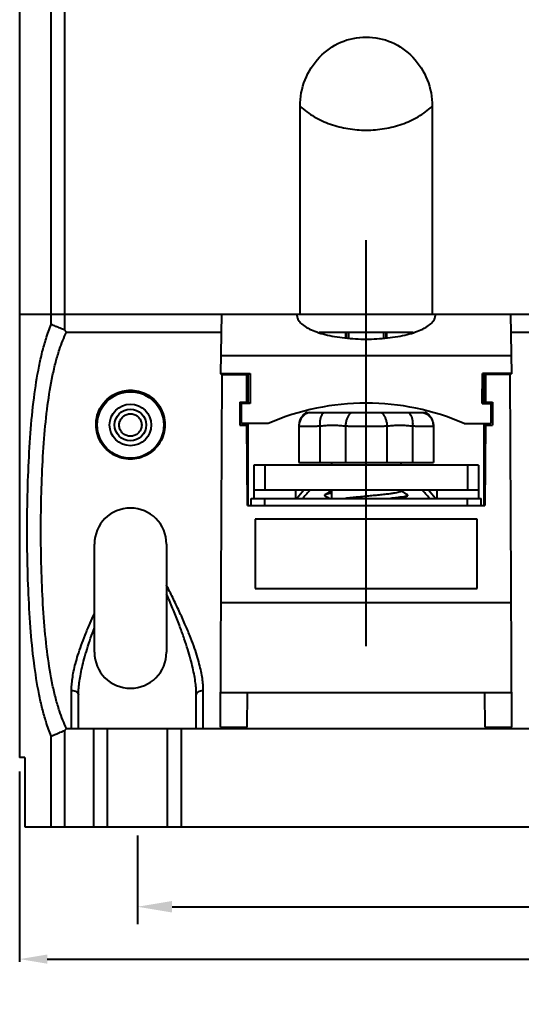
# Model space of a CAD drawing. Header units: millimetres. Extents: x 107 to 2900, y 85 to 3996.
# Drawn here: x 2145.9 to 2182.1, y 3734.9 to 3805.3 of the extents above; entities that cross this region are included whole.
import ezdxf
from ezdxf.lldxf.tags import DXFTag

# ---------------------------------------------------------------- set-up
doc = ezdxf.new("R2010")
doc.units = ezdxf.units.MM
doc.layers.add('2', color=7, linetype='Continuous')
doc.styles.get("Standard").update_dxf_attribs({"font": 'BareunDotumPro1.ttf'})
tags = doc.linetypes.add('CENTER', pattern=[2, 1.25, -0.25, 0.25, -0.25]).pattern_tags.tags
tags[10:11] = [DXFTag(74, 4), DXFTag(75, 0), DXFTag(340, '0'), DXFTag(46, 1.0), DXFTag(50, 0.0), DXFTag(44, 0.0), DXFTag(45, 0.0)]
tags[8:9] = [DXFTag(74, 4), DXFTag(75, 0), DXFTag(340, '0'), DXFTag(46, 1.0), DXFTag(50, 0.0), DXFTag(44, 0.0), DXFTag(45, 0.0)]
tags[6:7] = [DXFTag(74, 4), DXFTag(75, 0), DXFTag(340, '0'), DXFTag(46, 1.0), DXFTag(50, 0.0), DXFTag(44, 0.0), DXFTag(45, 0.0)]
tags[4:5] = [DXFTag(74, 4), DXFTag(75, 0), DXFTag(340, '0'), DXFTag(46, 1.0), DXFTag(50, 0.0), DXFTag(44, 0.0), DXFTag(45, 0.0)]
doc.dimstyles.new('ISO-25', dxfattribs={"dimtxt": 2.5, "dimasz": 2.5, "dimexe": 1.25, "dimexo": 0.625, "dimtad": 1, "dimtxsty": 'Standard', "dimcen": 2.5, "dimadec": 0, "dimazin": 0, "dimtfac": 1, "dimtmove": 0, "dimatfit": 3, "dimfxl": 0, "dimarcsym": 0})
doc.dimstyles.get("Standard").update_dxf_attribs({"dimtxt": 4, "dimasz": 2, "dimexe": 0.2, "dimexo": 1, "dimgap": 0.09, "dimtad": 0, "dimtoh": 1, "dimdec": 1, "dimzin": 0, "dimdsep": 46, "dimtxsty": 'Standard', "dimcen": -3, "dimadec": 0, "dimazin": 0, "dimtfac": 1, "dimtdec": 1, "dimtofl": 0, "dimtmove": 0, "dimatfit": 3, "dimfxl": 0, "dimtolj": 1, "dimtzin": 0, "dimarcsym": 0})

# ---------------------------------------------------------------- blocks, each defined once
blk = doc.blocks.new('*D38')
at = {"color": 0, "lineweight": -2}
for p, q in [((2145.93, 3751.08), (2145.93, 3737.33)), ((2280.93, 3746.08), (2280.93, 3737.33)), ((2147.93, 3737.53), (2205.626, 3737.53)), ((2278.93, 3737.53), (2221.234, 3737.53))]:
    blk.add_line(p, q, dxfattribs=at)
at = {"color": 0}
for points in [[(2147.93, 3737.864), (2147.93, 3737.197), (2145.93, 3737.53)], [(2278.93, 3737.197), (2278.93, 3737.864), (2280.93, 3737.53)]]:
    blk.add_solid(points, dxfattribs=at)
at = {"layer": 'Defpoints', "color": 0}
for p in [(2145.93, 3752.08), (2280.93, 3747.08), (2280.93, 3737.53)]:
    blk.add_point(p, dxfattribs=at)
at = {"color": 0, "insert": (2213.43, 3737.53), "char_height": 4, "attachment_point": 5}
blk.add_mtext('\\A1;135.0', dxfattribs=at)
blk = doc.blocks.new('*D52')
at = {"color": 0, "lineweight": -2}
for p, q in [((2154.43, 3746.455), (2154.43, 3740.06)), ((2247.43, 3746.455), (2247.43, 3740.06)), ((2156.93, 3741.31), (2244.93, 3741.31))]:
    blk.add_line(p, q, dxfattribs=at)
at = {"color": 0}
for points in [[(2156.93, 3741.726), (2156.93, 3740.893), (2154.43, 3741.31)], [(2244.93, 3740.893), (2244.93, 3741.726), (2247.43, 3741.31)]]:
    blk.add_solid(points, dxfattribs=at)
at = {"layer": 'Defpoints', "color": 0}
for p in [(2154.43, 3747.08), (2247.43, 3747.08), (2247.43, 3741.31)]:
    blk.add_point(p, dxfattribs=at)
at = {"color": 0, "insert": (2200.93, 3743.185), "char_height": 2.5, "attachment_point": 5}
blk.add_mtext('93', dxfattribs=at)

msp = doc.modelspace()

# ---------------------------------------------------------------- linework, layer by layer
at = {"color": 7, "linetype": 'Continuous'}
for p, q in [((2149.186, 3782.932), (2149.186, 3846.08)), ((2145.93, 3845.58), (2145.93, 3752.08)), ((2148.223, 3783.329), (2148.223, 3845.58)), ((2166.16, 3784.08), (2166.16, 3799.08)), ((2175.7, 3799.08), (2175.7, 3784.08)), ((2145.93, 3784.08), (2253.885, 3784.08)), ((2160.506, 3784.08), (2160.431, 3779.779)), ((2165.948, 3784.08), (2165.941, 3783.995)), ((2175.919, 3783.995), (2175.912, 3784.08)), ((2181.429, 3779.779), (2181.354, 3784.08)), ((2149.32, 3782.78), (2160.483, 3782.78)), ((2174.328, 3782.742), (2167.532, 3782.742)), ((2169.428, 3782.742), (2169.428, 3782.358)), ((2169.48, 3782.742), (2169.48, 3782.354)), ((2169.684, 3782.337), (2169.68, 3782.742)), ((2172.18, 3782.742), (2172.177, 3782.337)), ((2172.38, 3782.354), (2172.38, 3782.742)), ((2172.432, 3782.358), (2172.432, 3782.742)), ((2181.377, 3782.78), (2190.483, 3782.78)), ((2160.453, 3781.083), (2181.407, 3781.083)), ((2160.417, 3754.266), (2160.55, 3779.779)), ((2160.431, 3779.802), (2162.552, 3779.802)), ((2160.431, 3779.779), (2162.553, 3779.779)), ((2160.55, 3779.729), (2162.316, 3779.729)), ((2162.327, 3777.661), (2162.316, 3779.779)), ((2162.43, 3777.661), (2162.43, 3779.779)), ((2162.552, 3779.802), (2162.564, 3777.639)), ((2179.296, 3777.639), (2179.308, 3779.802)), ((2181.429, 3779.802), (2179.308, 3779.802)), ((2181.429, 3779.779), (2179.308, 3779.779)), ((2179.43, 3777.661), (2179.43, 3779.779)), ((2179.544, 3779.779), (2179.533, 3777.661)), ((2181.31, 3779.729), (2179.544, 3779.729)), ((2181.443, 3754.266), (2181.31, 3779.779)), ((2161.83, 3777.736), (2162.327, 3777.736)), ((2161.83, 3777.736), (2161.83, 3776.056)), ((2162.564, 3777.661), (2161.93, 3777.661)), ((2161.93, 3776.176), (2161.93, 3777.661)), ((2162.564, 3777.639), (2161.93, 3777.639)), ((2179.296, 3777.661), (2179.93, 3777.661)), ((2179.296, 3777.639), (2179.93, 3777.639)), ((2179.533, 3777.736), (2180.03, 3777.736)), ((2179.93, 3777.661), (2179.93, 3776.176)), ((2180.03, 3777.736), (2180.03, 3776.056)), ((2166.835, 3776.98), (2167.899, 3776.98)), ((2169.866, 3776.98), (2171.994, 3776.98)), ((2173.962, 3776.98), (2175.025, 3776.98)), ((2161.83, 3776.502), (2161.93, 3776.502)), ((2163.862, 3776.176), (2161.93, 3776.176)), ((2162.366, 3770.28), (2162.335, 3776.176)), ((2162.43, 3770.28), (2162.43, 3776.176)), ((2177.998, 3776.176), (2179.93, 3776.176)), ((2179.43, 3770.28), (2179.43, 3776.176)), ((2179.525, 3776.176), (2179.494, 3770.28)), ((2179.93, 3776.502), (2180.03, 3776.502)), ((2161.83, 3776.056), (2162.335, 3776.056)), ((2166.08, 3776.064), (2166.08, 3773.38)), ((2167.58, 3776.013), (2167.58, 3773.38)), ((2169.43, 3776.013), (2169.43, 3773.38)), ((2172.43, 3776.013), (2172.43, 3773.38)), ((2174.28, 3776.013), (2174.28, 3773.38)), ((2175.78, 3776.064), (2175.78, 3773.38)), ((2179.525, 3776.056), (2180.03, 3776.056)), ((2166.08, 3773.38), (2175.78, 3773.38)), ((2168.43, 3773.38), (2168.43, 3773.18)), ((2173.43, 3773.38), (2173.43, 3773.18)), ((2162.83, 3773.18), (2162.83, 3770.78)), ((2179.03, 3773.18), (2162.83, 3773.18)), ((2163.63, 3773.18), (2163.63, 3771.38)), ((2178.23, 3773.18), (2178.23, 3771.38)), ((2179.03, 3773.18), (2179.03, 3770.78)), ((2179.03, 3771.38), (2162.83, 3771.38)), ((2165.83, 3771.38), (2165.83, 3770.78)), ((2168.43, 3771.38), (2168.43, 3770.78)), ((2173.43, 3771.38), (2173.43, 3771.305)), ((2176.03, 3771.38), (2176.03, 3770.78)), ((2162.63, 3770.78), (2179.23, 3770.78)), ((2162.63, 3770.28), (2162.63, 3770.78)), ((2163.63, 3770.28), (2163.63, 3770.78)), ((2178.23, 3770.28), (2178.23, 3770.78)), ((2179.23, 3770.28), (2179.23, 3770.78)), ((2162.366, 3770.28), (2179.494, 3770.28)), ((2178.93, 3769.28), (2162.93, 3769.28)), ((2162.93, 3769.28), (2162.93, 3764.266)), ((2178.93, 3764.266), (2178.93, 3769.28)), ((2162.93, 3764.266), (2178.93, 3764.266)), ((2160.464, 3763.266), (2181.396, 3763.266)), ((2149.68, 3754.18), (2149.68, 3756.925)), ((2150.18, 3754.18), (2150.18, 3756.581)), ((2158.68, 3754.18), (2158.68, 3756.581)), ((2159.18, 3754.18), (2159.18, 3756.925)), ((2160.43, 3756.78), (2181.43, 3756.78)), ((2162.351, 3754.266), (2162.373, 3756.78)), ((2179.509, 3754.266), (2179.487, 3756.78)), ((2148.223, 3747.08), (2148.223, 3753.631)), ((2149.186, 3747.08), (2149.186, 3754.028)), ((2149.32, 3754.18), (2252.54, 3754.18)), ((2151.28, 3747.08), (2151.28, 3754.18)), ((2152.28, 3747.08), (2152.28, 3754.18)), ((2156.58, 3754.18), (2156.58, 3747.08)), ((2157.58, 3754.18), (2157.58, 3747.08)), ((2160.417, 3754.266), (2162.351, 3754.266)), ((2179.509, 3754.266), (2181.443, 3754.266)), ((2146.317, 3752.08), (2145.93, 3752.08)), ((2146.317, 3752.08), (2146.317, 3747.08)), ((2146.317, 3747.08), (2279.93, 3747.08))]:
    msp.add_line(p, q, dxfattribs=at)
msp.add_line((2152.28, 3747.08), (2156.58, 3747.08))
for radius in [2.4, 1.5, 1.141]:
    msp.add_circle((2153.93, 3776.08), radius, dxfattribs=at)
for centre, radius, start, end in [((2170.93, 3760.108), 17.553, 66.25627, 113.74373), ((2167.08, 3776.064), 1, 113.59432, 180.00008), ((2174.78, 3776.064), 1, 359.99992, 66.40568), ((2170.93, 3767.28), 6.09, 137.65432, 144.72386), ((2170.93, 3767.28), 5.75, 134.20131, 142.30207), ((2170.93, 3767.28), 5.75, 37.69793, 45.79869), ((2170.93, 3767.28), 6.09, 35.27614, 42.34568)]:
    msp.add_arc(centre, radius, start, end, dxfattribs=at)
for points, knots in [([(2166.16, 3799.08), (2166.16, 3799.73), (2166.405, 3801.033), (2167.457, 3802.694), (2169.043, 3803.816), (2170.309, 3804.08), (2170.93, 3804.08)], [0, 0, 0, 0, 1.94756, 3.871175, 5.76041, 7.624952, 7.624952, 7.624952, 7.624952]), ([(2170.93, 3804.08), (2171.552, 3804.08), (2172.817, 3803.816), (2174.403, 3802.694), (2175.455, 3801.033), (2175.7, 3799.73), (2175.7, 3799.08)], [0, 0, 0, 0, 1.864542, 3.753778, 5.677393, 7.624952, 7.624952, 7.624952, 7.624952]), ([(2166.16, 3799.08), (2166.474, 3798.795), (2167.167, 3798.288), (2168.343, 3797.749), (2169.612, 3797.429), (2170.93, 3797.323), (2172.248, 3797.429), (2173.517, 3797.749), (2174.693, 3798.288), (2175.386, 3798.795), (2175.7, 3799.08)], [0, 0, 0, 0, 1.272243, 2.553383, 3.858524, 5.180168, 6.501812, 7.806953, 9.088093, 10.360336, 10.360336, 10.360336, 10.360336]), ([(2165.941, 3783.995), (2165.941, 3783.927), (2165.971, 3783.75), (2166.141, 3783.483), (2166.449, 3783.221), (2166.869, 3782.983), (2167.389, 3782.773), (2167.995, 3782.597), (2168.669, 3782.456), (2169.395, 3782.353), (2170.154, 3782.292), (2170.67, 3782.278), (2170.93, 3782.278)], [0, 0, 0, 0, 0.203734, 0.528289, 0.925523, 1.407122, 1.970203, 2.604887, 3.297966, 4.035159, 4.801755, 5.582085, 5.582085, 5.582085, 5.582085]), ([(2170.93, 3782.278), (2171.19, 3782.278), (2171.706, 3782.292), (2172.465, 3782.353), (2173.191, 3782.456), (2173.865, 3782.597), (2174.471, 3782.773), (2174.991, 3782.983), (2175.411, 3783.221), (2175.719, 3783.483), (2175.89, 3783.75), (2175.919, 3783.927), (2175.919, 3783.995)], [0, 0, 0, 0, 0.780331, 1.546927, 2.284119, 2.977198, 3.611882, 4.174963, 4.656562, 5.053796, 5.378351, 5.582085, 5.582085, 5.582085, 5.582085]), ([(2148.222, 3753.631), (2148.152, 3753.796), (2148.017, 3754.139), (2147.793, 3754.797), (2147.559, 3755.632), (2147.243, 3757.047), (2146.942, 3759.004), (2146.7, 3761.532), (2146.551, 3764.242), (2146.48, 3767.056), (2146.48, 3769.905), (2146.551, 3772.719), (2146.7, 3775.429), (2146.942, 3777.957), (2147.243, 3779.914), (2147.559, 3781.329), (2147.793, 3782.164), (2148.017, 3782.822), (2148.152, 3783.165), (2148.222, 3783.33)], [0, 0, 0, 0, 0.537871, 1.105252, 2.084338, 3.137699, 5.45389, 8.016772, 10.755703, 13.592942, 16.462472, 19.299679, 22.038534, 24.601412, 26.917623, 27.970973, 28.950044, 29.517439, 30.055335, 30.055335, 30.055335, 30.055335]), ([(2149.186, 3782.932), (2149.081, 3782.976), (2148.869, 3783.063), (2148.548, 3783.195), (2148.331, 3783.284), (2148.223, 3783.329)], [0, 0, 0, 0, 0.341064, 0.688452, 1.042147, 1.042147, 1.042147, 1.042147]), ([(2149.32, 3754.18), (2149.223, 3754.377), (2149.039, 3754.794), (2148.779, 3755.512), (2148.532, 3756.354), (2148.22, 3757.689), (2147.924, 3759.536), (2147.686, 3761.923), (2147.539, 3764.48), (2147.469, 3767.136), (2147.469, 3769.824), (2147.539, 3772.481), (2147.686, 3775.038), (2147.924, 3777.425), (2148.22, 3779.271), (2148.532, 3780.607), (2148.779, 3781.449), (2149.039, 3782.167), (2149.223, 3782.584), (2149.32, 3782.78)], [0, 0, 0, 0, 0.658397, 1.364436, 2.291578, 3.287885, 5.476296, 7.89611, 10.481382, 13.159135, 15.86728, 18.545002, 21.130203, 23.550012, 25.738443, 26.73474, 27.661867, 28.367915, 29.026342, 29.026342, 29.026342, 29.026342]), ([(2149.186, 3782.932), (2149.201, 3782.916), (2149.231, 3782.882), (2149.276, 3782.831), (2149.305, 3782.797), (2149.32, 3782.78)], [0, 0, 0, 0, 0.067703, 0.1352805, 0.2027324, 0.2027324, 0.2027324, 0.2027324]), ([(2162.406, 3777.661), (2162.404, 3778.119), (2162.399, 3778.825), (2162.394, 3779.531), (2162.392, 3779.779)], [0, 0, 0, 0, 1.371543, 2.118142, 2.118142, 2.118142, 2.118142]), ([(2179.454, 3777.661), (2179.457, 3778.119), (2179.461, 3778.825), (2179.466, 3779.531), (2179.468, 3779.779)], [0, 0, 0, 0, 1.371543, 2.118142, 2.118142, 2.118142, 2.118142]), ([(2151.446, 3776.08), (2151.444, 3776.317), (2151.507, 3776.786), (2151.789, 3777.427), (2152.221, 3777.949), (2152.752, 3778.324), (2153.333, 3778.544), (2153.93, 3778.615), (2154.527, 3778.544), (2155.108, 3778.325), (2155.639, 3777.95), (2156.071, 3777.427), (2156.353, 3776.786), (2156.416, 3776.316), (2156.414, 3776.08)], [0, 0, 0, 0, 0.708506, 1.399966, 2.073695, 2.717076, 3.328268, 3.917116, 4.50498, 5.116285, 5.75893, 6.434036, 7.12562, 7.833686, 7.833686, 7.833686, 7.833686]), ([(2153.93, 3775.264), (2153.839, 3775.264), (2153.655, 3775.295), (2153.408, 3775.433), (2153.218, 3775.652), (2153.114, 3775.928), (2153.115, 3776.226), (2153.221, 3776.503), (2153.414, 3776.72), (2153.66, 3776.854), (2153.842, 3776.884), (2153.93, 3776.884)], [0, 0, 0, 0, 0.272092, 0.550139, 0.832861, 1.122473, 1.416691, 1.707062, 1.992438, 2.26882, 2.533603, 2.533603, 2.533603, 2.533603]), ([(2153.93, 3776.884), (2154.019, 3776.884), (2154.202, 3776.854), (2154.448, 3776.718), (2154.639, 3776.501), (2154.745, 3776.225), (2154.745, 3775.926), (2154.641, 3775.65), (2154.451, 3775.432), (2154.205, 3775.295), (2154.021, 3775.264), (2153.93, 3775.264)], [0, 0, 0, 0, 0.268151, 0.543737, 0.826922, 1.118633, 1.412844, 1.702024, 1.985866, 2.26195, 2.533606, 2.533606, 2.533606, 2.533606]), ([(2166.835, 3776.98), (2166.75, 3776.959), (2166.584, 3776.893), (2166.371, 3776.733), (2166.207, 3776.523), (2166.104, 3776.277), (2166.08, 3776.101), (2166.08, 3776.013)], [0, 0, 0, 0, 0.263671, 0.527196, 0.790551, 1.053757, 1.316877, 1.316877, 1.316877, 1.316877]), ([(2166.474, 3776.859), (2166.472, 3776.857), (2166.437, 3776.831), (2166.404, 3776.801), (2166.374, 3776.772)], [0, 0, 0, 0, 0.0076805, 0.1323707, 0.1323707, 0.1323707, 0.1323707]), ([(2166.474, 3776.859), (2166.472, 3776.857), (2166.437, 3776.831), (2166.404, 3776.801), (2166.374, 3776.772)], [0, 0, 0, 0, 0.0076723, 0.1322679, 0.1322679, 0.1322679, 0.1322679]), ([(2166.68, 3776.98), (2166.674, 3776.978), (2166.601, 3776.945), (2166.532, 3776.903), (2166.474, 3776.859)], [0, 0, 0, 0, 0.0197613, 0.2394933, 0.2394933, 0.2394933, 0.2394933]), ([(2166.68, 3776.98), (2166.674, 3776.978), (2166.601, 3776.945), (2166.532, 3776.903), (2166.474, 3776.859)], [0, 0, 0, 0, 0.0197518, 0.2394887, 0.2394887, 0.2394887, 0.2394887]), ([(2166.68, 3776.98), (2166.68, 3776.986), (2166.716, 3776.972), (2166.753, 3776.986), (2166.805, 3776.98), (2166.835, 3776.98)], [0, 0, 0, 0, 0.0160581, 0.0669174, 0.1546589, 0.1546589, 0.1546589, 0.1546589]), ([(2167.898, 3776.98), (2167.854, 3776.957), (2167.767, 3776.879), (2167.675, 3776.717), (2167.61, 3776.51), (2167.576, 3776.269), (2167.575, 3776.1), (2167.58, 3776.013)], [0, 0, 0, 0, 0.152049, 0.336954, 0.555567, 0.800934, 1.061768, 1.061768, 1.061768, 1.061768]), ([(2167.899, 3776.98), (2168.044, 3776.981), (2168.347, 3776.98), (2168.818, 3776.981), (2169.328, 3776.98), (2169.681, 3776.981), (2169.866, 3776.98)], [0, 0, 0, 0, 0.437713, 0.906524, 1.412766, 1.967749, 1.967749, 1.967749, 1.967749]), ([(2169.866, 3776.98), (2169.818, 3776.957), (2169.723, 3776.88), (2169.612, 3776.718), (2169.521, 3776.511), (2169.457, 3776.272), (2169.435, 3776.101), (2169.43, 3776.013)], [0, 0, 0, 0, 0.161349, 0.356929, 0.584717, 0.83614, 1.099069, 1.099069, 1.099069, 1.099069]), ([(2171.994, 3776.98), (2172.179, 3776.981), (2172.533, 3776.98), (2173.043, 3776.981), (2173.513, 3776.98), (2173.816, 3776.981), (2173.962, 3776.98)], [0, 0, 0, 0, 0.554921, 1.061188, 1.529982, 1.967749, 1.967749, 1.967749, 1.967749]), ([(2171.994, 3776.98), (2172.042, 3776.957), (2172.137, 3776.88), (2172.249, 3776.718), (2172.339, 3776.511), (2172.403, 3776.272), (2172.425, 3776.101), (2172.43, 3776.013)], [0, 0, 0, 0, 0.161361, 0.356958, 0.584768, 0.836212, 1.099158, 1.099158, 1.099158, 1.099158]), ([(2173.962, 3776.98), (2174.007, 3776.957), (2174.093, 3776.879), (2174.185, 3776.717), (2174.25, 3776.509), (2174.285, 3776.269), (2174.285, 3776.1), (2174.28, 3776.013)], [0, 0, 0, 0, 0.152032, 0.336919, 0.555511, 0.800857, 1.061672, 1.061672, 1.061672, 1.061672]), ([(2175.025, 3776.98), (2175.054, 3776.981), (2175.106, 3776.986), (2175.144, 3776.972), (2175.18, 3776.986), (2175.18, 3776.98)], [0, 0, 0, 0, 0.0872353, 0.1383617, 0.1546589, 0.1546589, 0.1546589, 0.1546589]), ([(2175.025, 3776.98), (2175.111, 3776.959), (2175.276, 3776.893), (2175.489, 3776.733), (2175.653, 3776.523), (2175.756, 3776.277), (2175.78, 3776.101), (2175.78, 3776.013)], [0, 0, 0, 0, 0.263684, 0.527221, 0.790589, 1.053807, 1.316939, 1.316939, 1.316939, 1.316939]), ([(2175.386, 3776.859), (2175.328, 3776.903), (2175.259, 3776.945), (2175.186, 3776.978), (2175.18, 3776.98)], [0, 0, 0, 0, 0.219732, 0.2394933, 0.2394933, 0.2394933, 0.2394933]), ([(2175.386, 3776.859), (2175.328, 3776.903), (2175.259, 3776.945), (2175.186, 3776.978), (2175.18, 3776.98)], [0, 0, 0, 0, 0.2197369, 0.2394887, 0.2394887, 0.2394887, 0.2394887]), ([(2175.486, 3776.772), (2175.457, 3776.801), (2175.423, 3776.831), (2175.388, 3776.857), (2175.386, 3776.859)], [0, 0, 0, 0, 0.1246902, 0.1323707, 0.1323707, 0.1323707, 0.1323707]), ([(2175.486, 3776.772), (2175.457, 3776.801), (2175.423, 3776.831), (2175.388, 3776.857), (2175.386, 3776.859)], [0, 0, 0, 0, 0.1245955, 0.1322679, 0.1322679, 0.1322679, 0.1322679]), ([(2166.184, 3776.508), (2166.184, 3776.506), (2166.161, 3776.46), (2166.142, 3776.412), (2166.126, 3776.364)], [0, 0, 0, 0, 0.0040152, 0.1547341, 0.1547341, 0.1547341, 0.1547341]), ([(2166.184, 3776.508), (2166.184, 3776.506), (2166.161, 3776.46), (2166.142, 3776.412), (2166.126, 3776.364)], [0, 0, 0, 0, 0.004011, 0.1546211, 0.1546211, 0.1546211, 0.1546211]), ([(2166.309, 3776.7), (2166.308, 3776.699), (2166.278, 3776.663), (2166.251, 3776.625), (2166.228, 3776.587)], [0, 0, 0, 0, 0.0060279, 0.1393603, 0.1393603, 0.1393603, 0.1393603]), ([(2175.632, 3776.587), (2175.609, 3776.625), (2175.582, 3776.663), (2175.553, 3776.699), (2175.551, 3776.7)], [0, 0, 0, 0, 0.1333323, 0.1393603, 0.1393603, 0.1393603, 0.1393603]), ([(2175.632, 3776.587), (2175.609, 3776.625), (2175.582, 3776.663), (2175.553, 3776.699), (2175.551, 3776.7)], [0, 0, 0, 0, 0.1332298, 0.1392512, 0.1392512, 0.1392512, 0.1392512]), ([(2175.734, 3776.364), (2175.719, 3776.412), (2175.699, 3776.46), (2175.677, 3776.506), (2175.676, 3776.508)], [0, 0, 0, 0, 0.150719, 0.1547341, 0.1547341, 0.1547341, 0.1547341]), ([(2175.734, 3776.364), (2175.719, 3776.412), (2175.699, 3776.46), (2175.677, 3776.506), (2175.676, 3776.508)], [0, 0, 0, 0, 0.1506101, 0.1546211, 0.1546211, 0.1546211, 0.1546211]), ([(2156.414, 3776.08), (2156.412, 3775.856), (2156.348, 3775.412), (2156.082, 3774.802), (2155.675, 3774.292), (2155.157, 3773.907), (2154.562, 3773.668), (2153.929, 3773.587), (2153.296, 3773.668), (2152.702, 3773.908), (2152.184, 3774.293), (2151.778, 3774.804), (2151.512, 3775.412), (2151.448, 3775.856), (2151.446, 3776.08)], [0, 0, 0, 0, 0.672732, 1.328074, 1.972167, 2.609561, 3.242203, 3.873713, 4.503945, 5.137784, 5.773923, 6.418911, 7.072874, 7.745083, 7.745083, 7.745083, 7.745083]), ([(2162.429, 3770.28), (2162.429, 3770.627), (2162.427, 3771.892), (2162.423, 3773.818), (2162.417, 3775.396), (2162.414, 3776.056)], [0, 0, 0, 0, 1.039234, 3.796633, 5.775587, 5.775587, 5.775587, 5.775587]), ([(2166.08, 3776.013), (2166.08, 3776.005), (2166.118, 3775.995), (2166.17, 3775.992), (2166.275, 3775.988), (2166.411, 3775.987), (2166.586, 3775.987), (2166.793, 3775.989), (2167.032, 3775.993), (2167.298, 3776), (2167.484, 3776.008), (2167.58, 3776.013)], [0, 0, 0, 0, 0.023827, 0.084592, 0.184711, 0.323196, 0.4982, 0.70727, 0.947333, 1.21464, 1.504787, 1.504787, 1.504787, 1.504787]), ([(2167.58, 3776.013), (2167.708, 3776.024), (2167.957, 3776.045), (2168.324, 3776.065), (2168.686, 3776.065), (2169.053, 3776.045), (2169.302, 3776.024), (2169.43, 3776.013)], [0, 0, 0, 0, 0.38478, 0.748507, 1.10426, 1.468012, 1.853004, 1.853004, 1.853004, 1.853004]), ([(2169.43, 3776.013), (2169.533, 3776.008), (2169.746, 3775.999), (2170.071, 3775.992), (2170.41, 3775.988), (2170.756, 3775.987), (2171.104, 3775.987), (2171.45, 3775.988), (2171.788, 3775.992), (2172.114, 3775.999), (2172.327, 3776.008), (2172.43, 3776.013)], [0, 0, 0, 0, 0.309898, 0.637514, 0.977615, 1.325196, 1.675256, 2.022851, 2.362945, 2.690584, 3.000769, 3.000769, 3.000769, 3.000769]), ([(2172.43, 3776.013), (2172.558, 3776.024), (2172.807, 3776.045), (2173.174, 3776.065), (2173.536, 3776.065), (2173.903, 3776.045), (2174.152, 3776.024), (2174.28, 3776.013)], [0, 0, 0, 0, 0.385007, 0.748658, 1.104405, 1.468195, 1.853004, 1.853004, 1.853004, 1.853004]), ([(2174.28, 3776.013), (2174.376, 3776.008), (2174.562, 3776), (2174.828, 3775.993), (2175.067, 3775.989), (2175.275, 3775.987), (2175.449, 3775.987), (2175.585, 3775.988), (2175.69, 3775.992), (2175.742, 3775.995), (2175.78, 3776.005), (2175.78, 3776.013)], [0, 0, 0, 0, 0.290224, 0.557849, 0.797812, 1.006771, 1.181683, 1.320105, 1.420185, 1.480942, 1.504785, 1.504785, 1.504785, 1.504785]), ([(2179.431, 3770.28), (2179.431, 3770.627), (2179.433, 3771.892), (2179.437, 3773.818), (2179.443, 3775.396), (2179.446, 3776.056)], [0, 0, 0, 0, 1.039234, 3.796633, 5.775587, 5.775587, 5.775587, 5.775587]), ([(2168.43, 3771.324), (2168.393, 3771.302), (2168.292, 3771.24), (2168.134, 3771.145), (2168.013, 3771.071), (2167.956, 3771.037)], [0, 0, 0, 0, 0.1292631, 0.3549477, 0.554252, 0.554252, 0.554252, 0.554252]), ([(2173.426, 3771.305), (2173.427, 3771.301), (2173.429, 3771.27), (2173.329, 3771.24), (2173.203, 3771.198), (2172.976, 3771.158), (2172.694, 3771.116), (2172.35, 3771.074), (2171.961, 3771.031), (2171.537, 3770.989), (2171.094, 3770.946), (2170.645, 3770.903), (2170.205, 3770.861), (2169.812, 3770.82), (2169.568, 3770.793), (2169.464, 3770.781)], [0, 0, 0, 0, 0.011028, 0.087998, 0.238249, 0.461883, 0.752808, 1.101991, 1.498232, 1.928662, 2.379263, 2.83531, 3.281871, 3.70435, 4.019193, 4.019193, 4.019193, 4.019193]), ([(2173.904, 3771.037), (2173.847, 3771.071), (2173.726, 3771.145), (2173.571, 3771.239), (2173.472, 3771.298), (2173.438, 3771.319)], [0, 0, 0, 0, 0.1993043, 0.4249889, 0.5444884, 0.5444884, 0.5444884, 0.5444884]), ([(2167.957, 3771.036), (2167.945, 3771.029), (2167.915, 3771.005), (2167.945, 3770.982), (2167.957, 3770.975)], [0, 0, 0, 0, 0.04060052, 0.08120101, 0.08120101, 0.08120101, 0.08120101]), ([(2167.956, 3770.974), (2168.014, 3770.939), (2168.12, 3770.874), (2168.227, 3770.81), (2168.275, 3770.78)], [0, 0, 0, 0, 0.2030943, 0.373437, 0.373437, 0.373437, 0.373437]), ([(2168.43, 3771.146), (2168.397, 3771.141), (2168.29, 3771.124), (2168.139, 3771.095), (2168.01, 3771.067), (2167.963, 3771.04), (2167.957, 3771.036)], [0, 0, 0, 0, 0.0990229, 0.323918, 0.4655319, 0.4875026, 0.4875026, 0.4875026, 0.4875026]), ([(2173.904, 3770.975), (2173.897, 3770.971), (2173.85, 3770.944), (2173.721, 3770.915), (2173.503, 3770.874), (2173.205, 3770.835), (2172.925, 3770.804), (2172.744, 3770.785), (2172.687, 3770.78)], [0, 0, 0, 0, 0.021971, 0.163585, 0.38848, 0.691303, 1.063414, 1.235568, 1.235568, 1.235568, 1.235568]), ([(2173.585, 3770.78), (2173.633, 3770.81), (2173.74, 3770.874), (2173.846, 3770.939), (2173.904, 3770.974)], [0, 0, 0, 0, 0.1703427, 0.373437, 0.373437, 0.373437, 0.373437]), ([(2173.904, 3771.036), (2173.915, 3771.029), (2173.945, 3771.005), (2173.915, 3770.982), (2173.904, 3770.975)], [0, 0, 0, 0, 0.04060052, 0.08120101, 0.08120101, 0.08120101, 0.08120101]), ([(2159.18, 3756.925), (2159.18, 3757.058), (2159.169, 3757.343), (2159.118, 3757.796), (2159.029, 3758.303), (2158.896, 3758.865), (2158.717, 3759.482), (2158.488, 3760.162), (2158.202, 3760.915), (2157.851, 3761.752), (2157.438, 3762.667), (2156.991, 3763.599), (2156.68, 3764.219), (2156.53, 3764.515)], [0, 0, 0, 0, 0.399821, 0.85428, 1.367634, 1.943101, 2.583472, 3.295761, 4.094942, 4.999106, 6.017527, 7.105978, 8.100255, 8.100255, 8.100255, 8.100255]), ([(2158.68, 3756.581), (2158.68, 3756.718), (2158.67, 3757.011), (2158.625, 3757.478), (2158.545, 3757.999), (2158.426, 3758.577), (2158.266, 3759.213), (2158.061, 3759.913), (2157.805, 3760.688), (2157.492, 3761.55), (2157.122, 3762.492), (2156.792, 3763.283), (2156.589, 3763.755), (2156.53, 3763.892)], [0, 0, 0, 0, 0.411654, 0.878992, 1.405739, 1.994581, 2.647829, 3.372182, 4.18244, 5.096512, 6.123385, 7.218361, 7.665512, 7.665512, 7.665512, 7.665512]), ([(2149.68, 3756.925), (2149.68, 3757.058), (2149.692, 3757.344), (2149.742, 3757.8), (2149.833, 3758.31), (2149.966, 3758.875), (2150.148, 3759.498), (2150.381, 3760.186), (2150.673, 3760.951), (2150.995, 3761.718), (2151.225, 3762.229), (2151.33, 3762.458)], [0, 0, 0, 0, 0.400671, 0.857427, 1.374081, 1.953706, 2.598938, 3.319212, 4.131433, 5.056325, 5.813428, 5.813428, 5.813428, 5.813428]), ([(2150.18, 3756.581), (2150.18, 3756.718), (2150.19, 3757.012), (2150.236, 3757.481), (2150.316, 3758.006), (2150.436, 3758.588), (2150.598, 3759.229), (2150.807, 3759.937), (2151.053, 3760.681), (2151.237, 3761.189), (2151.33, 3761.437)], [0, 0, 0, 0, 0.412518, 0.882212, 1.412333, 2.005404, 2.663571, 3.395986, 4.219377, 5.014507, 5.014507, 5.014507, 5.014507]), ([(2149.68, 3756.925), (2149.744, 3756.925), (2149.869, 3756.909), (2150.032, 3756.837), (2150.149, 3756.725), (2150.18, 3756.626), (2150.18, 3756.581)], [0, 0, 0, 0, 0.1931283, 0.3716871, 0.5273305, 0.6644785, 0.6644785, 0.6644785, 0.6644785]), ([(2158.68, 3756.581), (2158.68, 3756.626), (2158.711, 3756.725), (2158.828, 3756.837), (2158.991, 3756.909), (2159.116, 3756.925), (2159.18, 3756.925)], [0, 0, 0, 0, 0.1371481, 0.2927916, 0.4713504, 0.6644785, 0.6644785, 0.6644785, 0.6644785]), ([(2148.223, 3753.631), (2148.331, 3753.677), (2148.548, 3753.765), (2148.869, 3753.898), (2149.081, 3753.985), (2149.186, 3754.028)], [0, 0, 0, 0, 0.353695, 0.701083, 1.042146, 1.042146, 1.042146, 1.042146]), ([(2149.32, 3754.18), (2149.305, 3754.163), (2149.276, 3754.129), (2149.231, 3754.079), (2149.201, 3754.045), (2149.186, 3754.028)], [0, 0, 0, 0, 0.0674528, 0.1350311, 0.202735, 0.202735, 0.202735, 0.202735])]:
    msp.add_open_spline(points, degree=3, knots=knots, dxfattribs=at)
for points in [[(2162.414, 3776.056), (2162.414, 3776.096), (2162.414, 3776.136), (2162.414, 3776.176)], [(2166.107, 3776.292), (2166.089, 3776.217), (2166.08, 3776.14), (2166.08, 3776.064)], [(2166.126, 3776.364), (2166.119, 3776.34), (2166.112, 3776.316), (2166.107, 3776.292)], [(2166.126, 3776.364), (2166.119, 3776.34), (2166.112, 3776.316), (2166.107, 3776.292)], [(2166.228, 3776.587), (2166.212, 3776.561), (2166.198, 3776.535), (2166.184, 3776.508)], [(2166.228, 3776.587), (2166.212, 3776.561), (2166.198, 3776.535), (2166.184, 3776.508)], [(2166.374, 3776.772), (2166.351, 3776.749), (2166.329, 3776.725), (2166.309, 3776.7)], [(2175.551, 3776.7), (2175.531, 3776.725), (2175.509, 3776.749), (2175.486, 3776.772)], [(2175.551, 3776.7), (2175.531, 3776.725), (2175.509, 3776.749), (2175.486, 3776.772)], [(2175.676, 3776.508), (2175.663, 3776.535), (2175.648, 3776.561), (2175.632, 3776.587)], [(2175.676, 3776.508), (2175.663, 3776.535), (2175.648, 3776.561), (2175.632, 3776.587)], [(2175.753, 3776.292), (2175.748, 3776.316), (2175.741, 3776.34), (2175.734, 3776.364)], [(2175.753, 3776.292), (2175.748, 3776.316), (2175.741, 3776.34), (2175.734, 3776.364)], [(2175.78, 3776.064), (2175.78, 3776.14), (2175.771, 3776.217), (2175.753, 3776.292)], [(2175.78, 3776.064), (2175.78, 3776.14), (2175.771, 3776.217), (2175.753, 3776.292)], [(2179.446, 3776.056), (2179.446, 3776.096), (2179.446, 3776.136), (2179.446, 3776.176)]]:
    msp.add_open_spline(points, degree=3, dxfattribs=at)
at = {"layer": '2', "color": 1, "linetype": 'CENTER'}
msp.add_line((2170.93, 3760.108), (2170.93, 3789.426), dxfattribs=at)
at = {"layer": '2'}
for p, q in [((2151.33, 3759.68), (2151.33, 3767.48)), ((2156.53, 3767.48), (2156.53, 3759.68))]:
    msp.add_line(p, q, dxfattribs=at)
for centre, start, end in [((2153.93, 3767.48), 0, 180), ((2153.93, 3759.68), 180, 0)]:
    msp.add_arc(centre, 2.6, start, end, dxfattribs=at)

# ---------------------------------------------------------------- dimensions: what is measured, and where the dimension line sits
dim = msp.add_linear_dim(base=(2280.93, 3737.53), p1=(2145.93, 3752.08), p2=(2280.93, 3747.08), dimstyle='Standard')
dim.commit()
dim.dimension.update_dxf_attribs({"geometry": '*D38', "text_midpoint": (2213.43, 3737.53)})
dim = msp.add_linear_dim(base=(2247.43, 3741.31), p1=(2154.43, 3747.08), p2=(2247.43, 3747.08), dimstyle='ISO-25', override={"dimfxl": 3})
dim.commit()
dim.dimension.update_dxf_attribs({"geometry": '*D52', "text_midpoint": (2200.93, 3743.185)})

doc.saveas('drawing.dxf')
